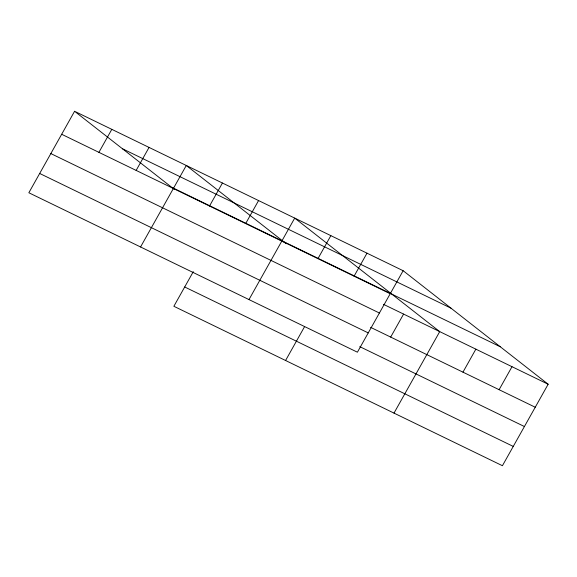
<?xml version="1.0" encoding="UTF-8"?>
<svg xmlns="http://www.w3.org/2000/svg" width="577" height="577" viewBox="0 0 577 577"><rect width="100%" height="100%" fill="white"/><g stroke="black" fill="none" stroke-linecap="round" stroke-linejoin="round"><path stroke-width="0.87" d="M74.577 111.282L28.85 192.761L357.408 352.201L403.135 270.714L74.577 111.282L174.557 189.537M98.905 152.35L111.815 129.349M136.143 170.417L149.054 147.416M140.557 246.97L186.284 165.491L286.264 243.746M209.523 206.025L222.426 183.024M193.281 271.688L173.865 306.286L502.423 465.718L548.15 384.239L403.135 270.714M245.665 223.566L258.568 200.565M248.983 299.586L294.71 218.099L439.724 331.624L393.997 413.103M317.941 258.64L330.852 235.64M285.579 360.495L304.562 326.661M354.083 276.181L366.994 253.18M390.679 337.083L403.583 314.083M462.963 372.158L475.866 349.157M499.105 389.699L512.008 366.698M122.432 148.743L450.99 308.176M171.737 187.337L500.295 346.777M61.674 134.275L390.225 293.715M383.51 304.339L548.15 384.239M50.841 153.576L379.399 313.015M370.6 327.339L535.24 407.232M39.683 173.461L368.234 332.9M359.767 346.64L524.414 426.533M184.698 286.985L513.256 446.418"/></g></svg>
